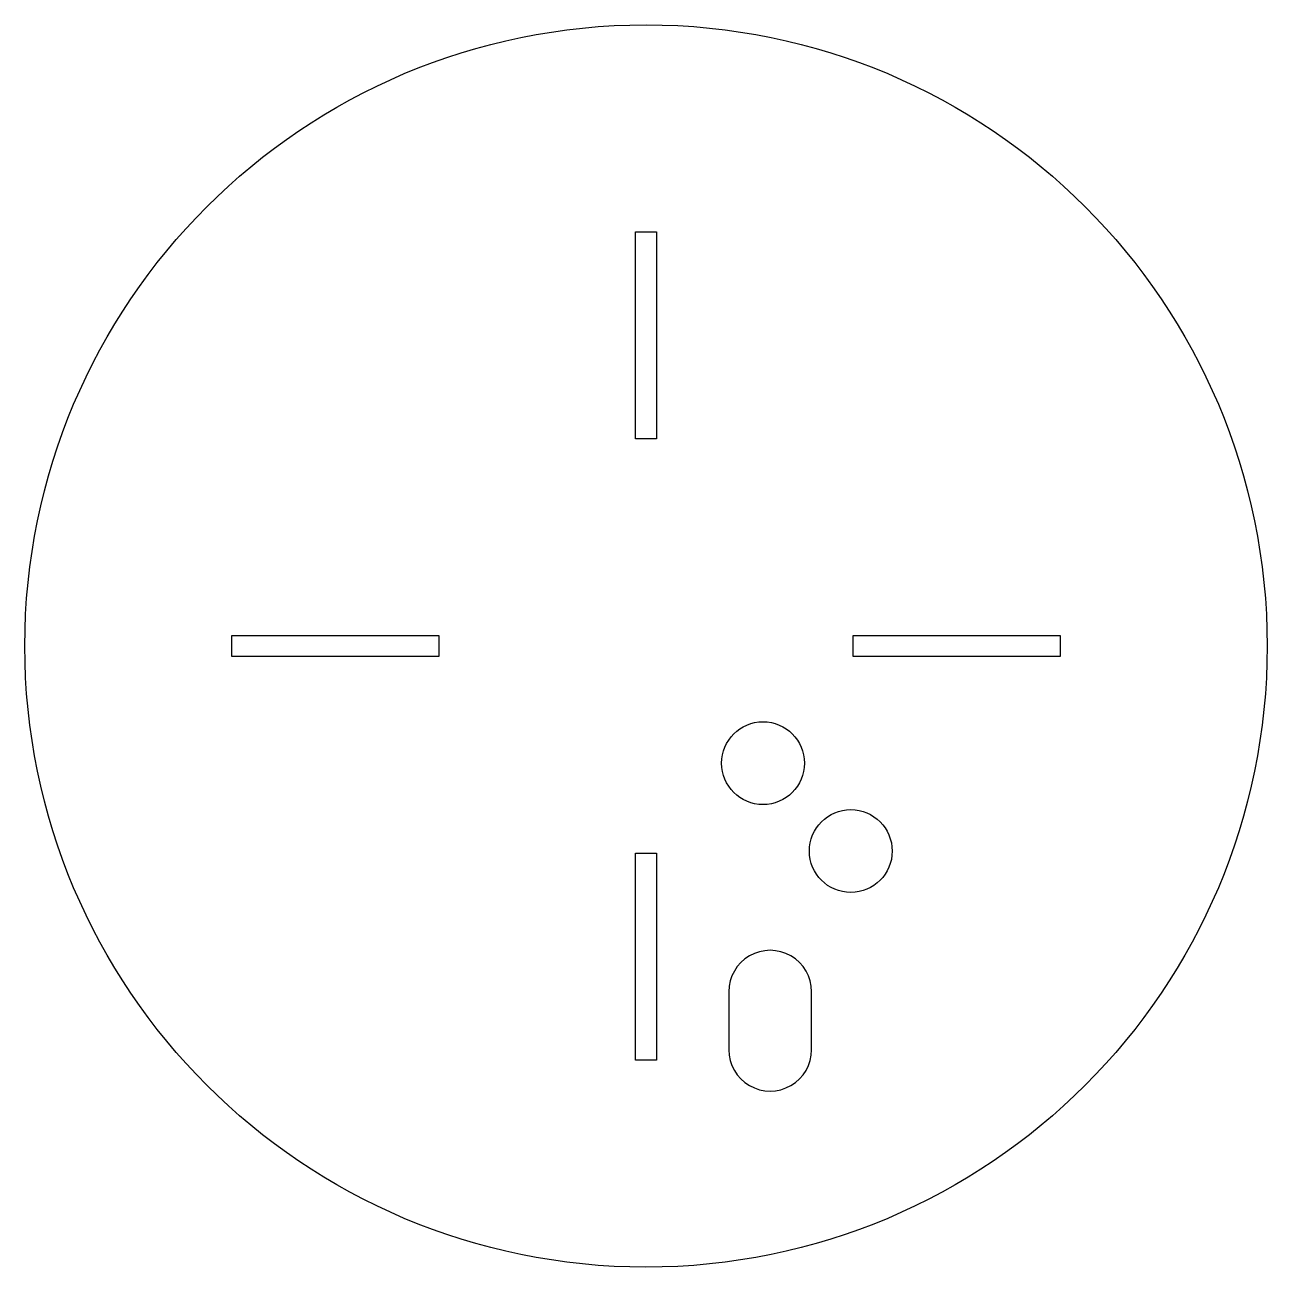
# Model space of a CAD drawing. Header units: millimetres. Extents: x -75 to 75, y -76 to 74.
import ezdxf

# ---------------------------------------------------------------- set-up
doc = ezdxf.new("R2010")
doc.units = ezdxf.units.MM
doc.layers.get('0').update_dxf_attribs({"linetype": 'CONTINUOUS'})

msp = doc.modelspace()

# ---------------------------------------------------------------- linework, layer by layer
for p, q in [((1.25, 23.75), (-1.25, 23.75)), ((-1.25, -26.25), (1.25, -26.25)), ((10, -43), (10, -50)), ((20, -50), (20, -43))]:
    msp.add_line(p, q)
for points in [[(1.25, 23.75), (-1.25, 23.75), (-1.25, 48.75), (1.25, 48.75)], [(-25, -2.5), (-50, -2.5), (-50, 0), (-25, 0)], [(50, -2.5), (25, -2.5), (25, 0), (50, 0)], [(1.25, -51.25), (-1.25, -51.25), (-1.25, -26.25), (1.25, -26.25)]]:
    msp.add_lwpolyline(points, close=True)
for centre, radius in [((0, -1.25), 75.01), ((14.13, -15.4), 5), ((24.73, -26.01), 5)]:
    msp.add_circle(centre, radius)
for centre, start, end in [((15, -43), -0.0144, 180), ((15, -50), -180.014, 0)]:
    msp.add_arc(centre, 5, start, end)

doc.saveas('drawing.dxf')
